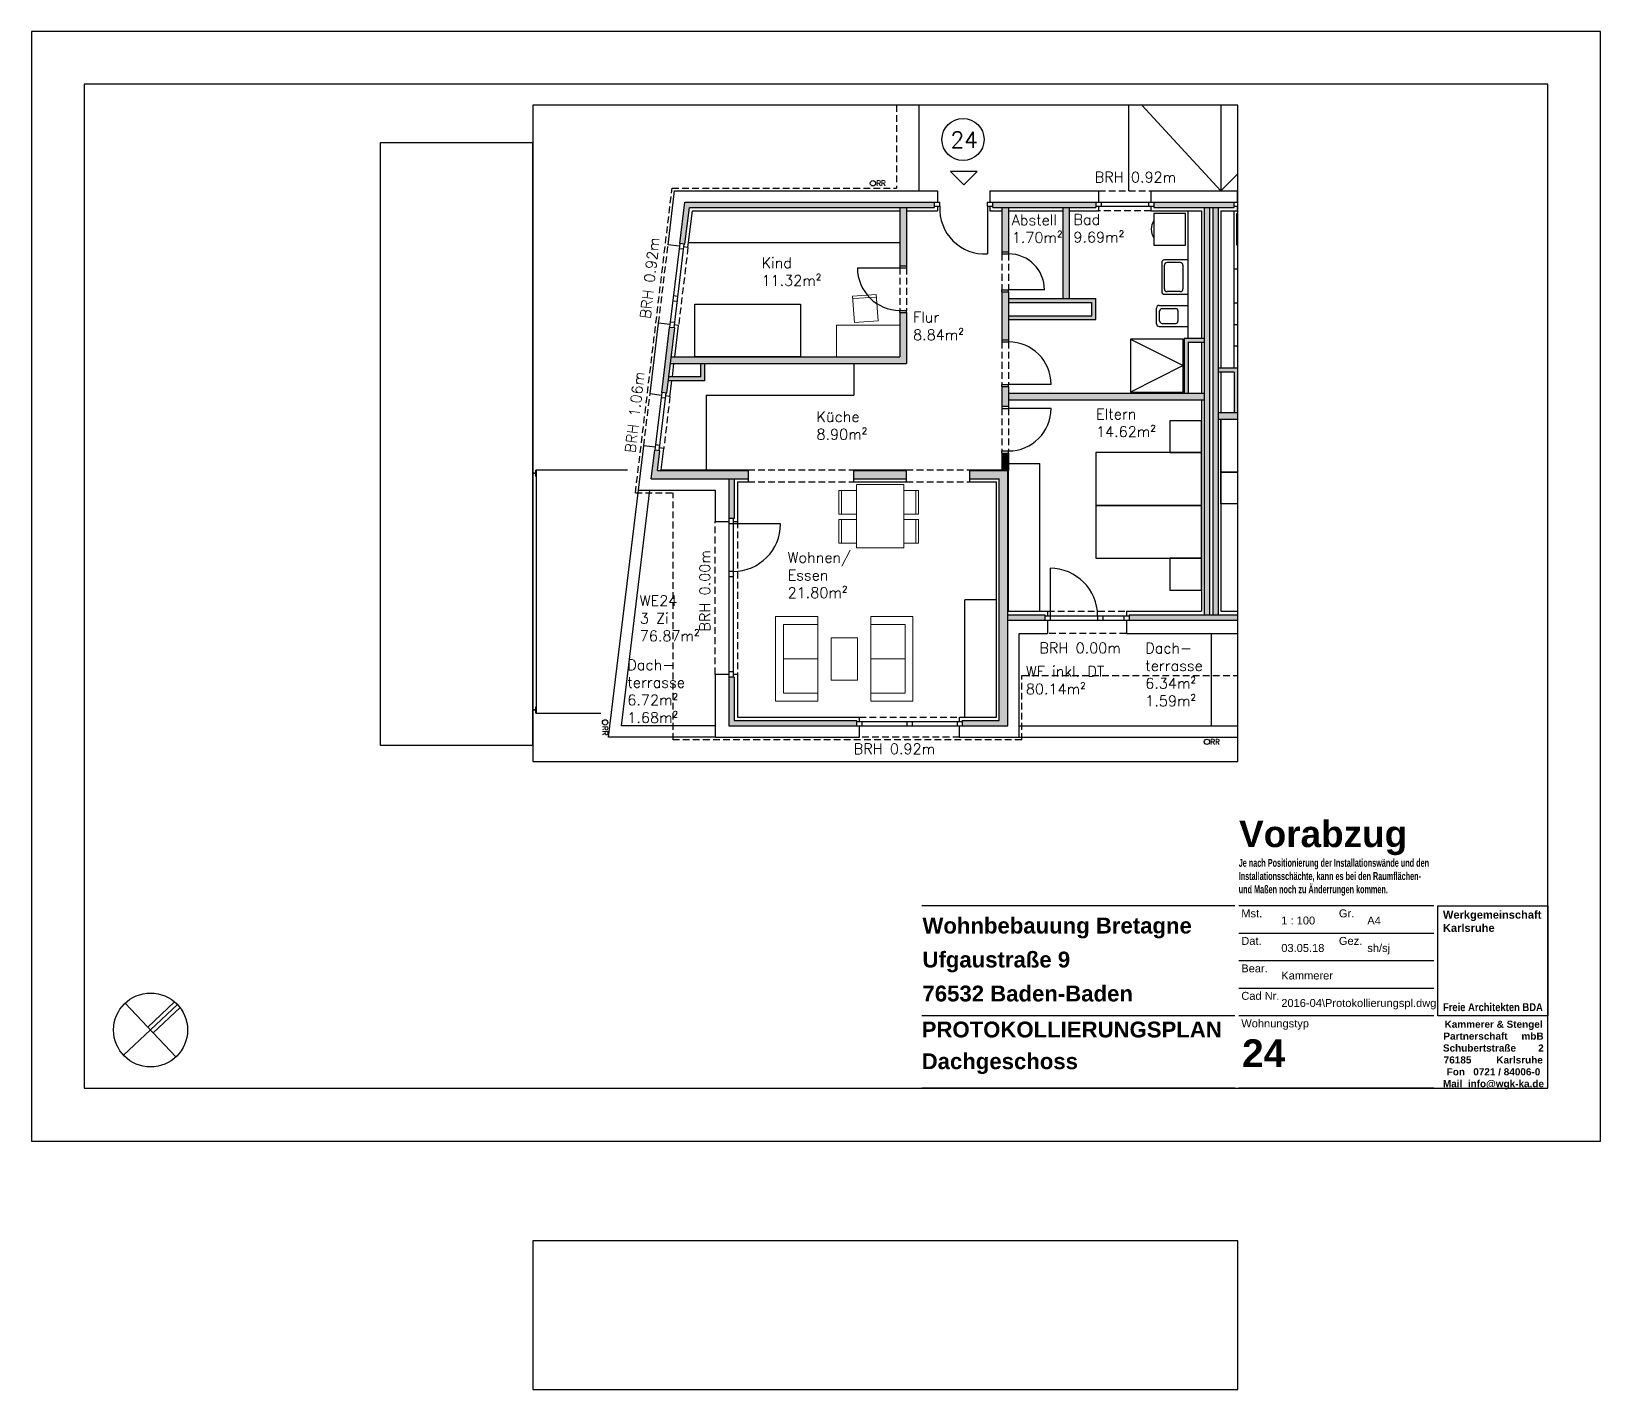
# Model space of a CAD drawing. Header units: metres. Extents: x -2868 to -29, y -3488 to 308.
# Drawn here: x -325.9 to -28.9, y 50.7 to 307.7 of the extents above; entities outside this region: 1.
import ezdxf

# ---------------------------------------------------------------- set-up
doc = ezdxf.new("R2010")
doc.units = ezdxf.units.M
doc.header["$LTSCALE"] = 0.02
doc.header["$XCLIPFRAME"] = 2
doc.linetypes.add('AUSGEZOGEN', pattern=[0])
doc.linetypes.add('VERDECKT', pattern=[9.525, 6.35, -3.175])
for name, color, linetype in [('A--Layout-PLANKOPF', 7, 'AUSGEZOGEN'), ('A-Grundriss - Ansichtskante', 5, 'AUSGEZOGEN'), ('A-Grundriss - Bad', 4, 'AUSGEZOGEN'), ('A-Grundriss - Dämmung', 2, 'Continuous'), ('A-Grundriss - Fenster', 252, 'AUSGEZOGEN'), ('A-Grundriss - Fenster Sturz', 4, 'VERDECKT'), ('A-Grundriss - Küche', 4, 'AUSGEZOGEN'), ('A-Grundriss - Möbel', 252, 'AUSGEZOGEN'), ('A-Grundriss - Regenleitungen', 4, 'Continuous'), ('A-Grundriss - Regenleitungen Beschrif', 4, 'Continuous'), ('A-Grundriss - Sichtkante verdeckt', 7, 'VERDECKT'), ('A-Grundriss - Stützen-Laubengang', 3, 'AUSGEZOGEN'), ('A-Grundriss - Türen', 2, 'AUSGEZOGEN'), ('A-Grundriss - Wand', 3, 'AUSGEZOGEN'), ('A-Layout-Text', 250, 'Continuous'), ('A-Schraffur - Holzbau', 21, 'Continuous'), ('A-Schraffur - Trockenbau', 254, 'Continuous'), ('A-Text BRH', 4, 'Continuous'), ('A-Text Wohnfl', 4, 'Continuous'), ('A-Text Wohnungsnummer', 4, 'Continuous'), ('vermarktung-logo1_1_0', 7, 'Continuous')]:
    doc.layers.add(name, color=color, linetype=linetype)
doc.layers.add('A-Afenster', color=80, linetype='Continuous', plot=False)
doc.styles.add('Arial', font='arial.ttf')
doc.styles.add('ARIAL-FETT', font='arialbd.ttf', dxfattribs={"width": 0.6})
doc.styles.add('Romans', font='Romans.shx')
picture_1 = doc.add_image_def('image1.png', size_in_pixel=(4513, 4513))

# ---------------------------------------------------------------- blocks, each defined once
blk = doc.blocks.new('kopf (mbr)')
at = {"color": 7}
blk.add_line((-37.75, 10), (-10, 10), dxfattribs=at)
at = {"color": 2}
blk.add_lwpolyline([(-37.75, 56), (-10, 56), (-10, 28.25), (-37.75, 28.25)], close=True, dxfattribs=at)
at = {"color": 2, "insert": (-36.46, 54.79), "char_height": 2, "width": 25.2066, "attachment_point": 1, "style": 'ARIAL-FETT'}
blk.add_mtext('{\\W1;Werkgemeinschaft Karlsruhe \\P\\P\\P\\P\\P\\P\\W0.85;Freie Architekten BDA}', dxfattribs=at)
at = {"color": 252, "insert": (-36.5, 27.05), "char_height": 1.8, "width": 25.2921, "attachment_point": 1, "style": 'ARIAL-FETT'}
blk.add_mtext('\\pi0.45859;{\\W1;Kammerer & Stengel \\P\\pi0.15348;Partnerschaft     mbB \\P\\pi0.038063;Schubertstraße        2 \\P\\pi0.23636;76185         Karlsruhe \\P\\pi0.98963;Fon   0721 / 84006-0 \\P\\pi0.028854;Mail  info@wgk-ka.de}', dxfattribs=at)
blk = doc.blocks.new('Zeichnung_1_1', base_point=(0.5, 0.72))
at = {"layer": 'vermarktung-logo1_1_0'}
image = blk.add_image(picture_1, insert=(0.5, 0.72), size_in_units=(1.759, 1.759), dxfattribs=at)
image.set_boundary_path([(-0.5, -0.5), (4512.5, 4512.5)])

msp = doc.modelspace()

# ---------------------------------------------------------------- hatches: boundary and pattern name
at = {"layer": 'A-Schraffur - Holzbau', "ltscale": 10}
h = msp.add_hatch(color=5, dxfattribs=at)
h.dxf.hatch_style = 1
h.paths.add_polyline_path([(-154.94, 275.45), (-202.23, 275.45), (-203.18, 267.62), (-202.19, 267.5), (-201.35, 274.45), (-154.94, 274.45)])
h = msp.add_hatch(color=5, dxfattribs=at)
h.dxf.hatch_style = 1
h.paths.add_polyline_path([(-124.44, 275.45), (-143.94, 275.45), (-143.94, 274.45), (-124.44, 274.45)])
h = msp.add_hatch(color=5, dxfattribs=at)
h.dxf.hatch_style = 1
h.paths.add_polyline_path([(-98.24, 275.45), (-113.44, 275.45), (-113.44, 274.45), (-98.24, 274.45)])
h = msp.add_hatch(color=5, dxfattribs=at)
h.dxf.hatch_style = 1
h.paths.add_polyline_path([(-102.89, 274.45), (-103.89, 274.45), (-103.89, 197.35), (-102.89, 197.35)])
h = msp.add_hatch(color=5, dxfattribs=at)
h.dxf.hatch_style = 1
h.paths.add_polyline_path([(-101.29, 274.45), (-102.29, 274.45), (-102.29, 197.35), (-101.29, 197.35)])
h = msp.add_hatch(color=5, dxfattribs=at)
h.dxf.hatch_style = 1
h.paths.add_polyline_path([(-204.11, 251.62), (-205.1, 251.74), (-206.59, 239.42), (-205.6, 239.3)])
h = msp.add_hatch(color=5, dxfattribs=at)
h.dxf.hatch_style = 1
h.paths.add_polyline_path([(-190.24, 224.65), (-207.37, 224.65), (-206.92, 228.38), (-207.91, 228.5), (-208.57, 223.05), (-190.24, 223.05)])
h = msp.add_hatch(color=5, dxfattribs=at)
h.dxf.hatch_style = 1
h.paths.add_polyline_path([(-192.89, 223.05), (-193.89, 223.05), (-193.89, 215.55), (-192.89, 215.55)])
h = msp.add_hatch(color=5, dxfattribs=at)
h.dxf.hatch_style = 1
h.paths.add_polyline_path([(-160.24, 224.65), (-170.24, 224.65), (-170.24, 223.05), (-160.24, 223.05)])
h = msp.add_hatch(color=5, dxfattribs=at)
h.dxf.hatch_style = 1
h.paths.add_polyline_path([(-141.09, 224.65), (-148.24, 224.65), (-148.24, 223.05), (-142.69, 223.05), (-142.69, 177.35), (-149.69, 177.35), (-149.69, 176.35), (-141.09, 176.35)])
h = msp.add_hatch(color=5, dxfattribs=at)
h.dxf.hatch_style = 1
h.paths.add_polyline_path([(-134.09, 197.35), (-141.09, 197.35), (-141.09, 196.35), (-134.09, 196.35)])
h = msp.add_hatch(color=5, dxfattribs=at)
h.dxf.hatch_style = 1
h.paths.add_polyline_path([(-192.89, 185.55), (-193.89, 185.55), (-193.89, 176.35), (-169.69, 176.35), (-169.69, 177.35), (-192.89, 177.35)])
at = {"layer": 'A-Schraffur - Trockenbau', "ltscale": 10}
h = msp.add_hatch(color=5, dxfattribs=at)
h.dxf.hatch_style = 1
h.paths.add_polyline_path([(-160.24, 274.45), (-161.49, 274.45), (-161.49, 263.4), (-160.24, 263.4)])
h = msp.add_hatch(color=5, dxfattribs=at)
h.dxf.hatch_style = 1
h.paths.add_polyline_path([(-140.94, 274.45), (-142.19, 274.45), (-142.19, 266.05), (-140.94, 266.05)])
h = msp.add_hatch(color=5, dxfattribs=at)
h.dxf.hatch_style = 1
h.paths.add_polyline_path([(-129.44, 274.45), (-130.69, 274.45), (-130.69, 257.2), (-129.44, 257.2)])
h = msp.add_hatch(color=5, dxfattribs=at)
h.dxf.hatch_style = 1
h.paths.add_polyline_path([(-140.94, 258.45), (-142.19, 258.45), (-142.19, 249.4), (-140.94, 249.4)])
h = msp.add_hatch(color=5, dxfattribs=at)
h.dxf.hatch_style = 1
h.paths.add_polyline_path([(-124.44, 257.2), (-140.94, 257.2), (-140.94, 256.45), (-125.19, 256.45), (-125.19, 253.95), (-140.94, 253.95), (-140.94, 253.2), (-124.44, 253.2)])
h = msp.add_hatch(color=5, dxfattribs=at)
h.dxf.hatch_style = 1
h.paths.add_polyline_path([(-160.24, 254.55), (-161.49, 254.55), (-161.49, 246.15), (-173.49, 246.15), (-204.77, 246.15), (-204.92, 244.9), (-160.24, 244.9)])
h = msp.add_hatch(color=5, dxfattribs=at)
h.dxf.hatch_style = 1
h.paths.add_polyline_path([(-106.94, 248.95), (-103.89, 248.95), (-103.89, 249.7), (-107.69, 249.7), (-107.69, 239.3), (-106.94, 239.3)])
h = msp.add_hatch(color=5, dxfattribs=at)
h.dxf.hatch_style = 1
h.paths.add_polyline_path([(-198.43, 244.9), (-199.18, 244.9), (-199.18, 242.4), (-205.22, 242.4), (-205.31, 241.65), (-198.43, 241.65)])
h = msp.add_hatch(color=5, dxfattribs=at)
h.dxf.hatch_style = 1
h.paths.add_polyline_path([(-140.94, 240.55), (-142.19, 240.55), (-142.19, 236.8), (-140.94, 236.8)])
h = msp.add_hatch(color=5, dxfattribs=at)
h.dxf.hatch_style = 1
h.paths.add_polyline_path([(-103.89, 239.3), (-140.94, 239.3), (-140.94, 238.05), (-103.89, 238.05)])
h = msp.add_hatch(color=5, dxfattribs=at)
h.dxf.hatch_style = 1
h.paths.add_polyline_path([(-140.94, 227.95), (-142.19, 227.95), (-142.19, 224.65), (-140.94, 224.65)])
at = {"layer": 'A-Text Wohnungsnummer', "ltscale": 10}
h = msp.add_hatch(dxfattribs=at)
h.set_pattern_fill('ANGLE', color=256, angle=-90)
h.set_pattern_definition([(270, (-1161.226, 5811.39), (69.85, -2e-15), [50.8, -19.05]), (360, (-1161.226, 5811.39), (6e-15, 69.85), [50.8, -19.05])])
h.paths.add_polyline_path([(-149.41, 278.71), (-146.91, 281.21), (-151.91, 281.21)])

# ---------------------------------------------------------------- linework, layer by layer
at = {"layer": 'A--Layout-PLANKOPF'}
for p, q in [((-98.13, 142.25), (-157.38, 142.25)), ((-60.45, 142.25), (-97.38, 142.25)), ((-60.45, 137.05), (-97.38, 137.05)), ((-60.45, 131.84), (-97.38, 131.84)), ((-60.45, 126.64), (-97.38, 126.64)), ((-98.13, 121.44), (-157.38, 121.44)), ((-60.45, 121.44), (-97.38, 121.44)), ((-98.13, 107.75), (-157.38, 107.75)), ((-60.45, 107.75), (-97.38, 107.75))]:
    msp.add_line(p, q, dxfattribs=at)
at = {"layer": 'A-Afenster'}
for points in [[(-325.88, 307.75), (-325.88, 97.75), (-28.88, 97.75), (-28.88, 307.75)], [(-315.88, 297.75), (-315.88, 107.75), (-38.88, 107.75), (-38.88, 297.75)]]:
    msp.add_lwpolyline(points, close=True, dxfattribs=at)
at = {"layer": 'A-Afenster', "linetype": 'Continuous'}
for points in [[(-230.97, 169.59), (-97.54, 169.59), (-97.54, 293.79), (-230.97, 293.79)], [(-259.87, 172.68), (-230.97, 172.68), (-230.97, 286.66), (-259.87, 286.66)], [(-230.97, 50.72), (-97.54, 50.72), (-97.54, 78.9), (-230.97, 78.9)]]:
    msp.add_lwpolyline(points, close=True, dxfattribs=at)
at = {"layer": 'A-Grundriss - Ansichtskante', "linetype": 'VERDECKT', "ltscale": 10}
for p, q in [((-162.14, 293.79), (-162.14, 278.1)), ((-211.56, 220.4), (-204.61, 278.1)), ((-204.61, 278.1), (-162.14, 278.1)), ((-211.56, 220.4), (-204.39, 220.4)), ((-204.39, 173.7), (-204.39, 220.4)), ((-138.45, 173.7), (-138.45, 185.85)), ((-138.45, 185.85), (-97.54, 185.85)), ((-138.45, 173.7), (-204.39, 173.7))]:
    msp.add_line(p, q, dxfattribs=at)
at = {"layer": 'A-Grundriss - Ansichtskante', "ltscale": 10}
for p, q in [((-157.94, 293.79), (-157.94, 277.6)), ((-118.24, 293.79), (-118.24, 277.6)), ((-115.72, 293.79), (-100.74, 277.6)), ((-100.74, 293.79), (-100.74, 277.6)), ((-100.74, 277.6), (-97.54, 280.81)), ((-102.59, 193.8), (-102.59, 176.35)), ((-138.94, 176.35), (-97.54, 176.35)), ((-138.94, 174.2), (-97.54, 174.2))]:
    msp.add_line(p, q, dxfattribs=at)
for points in [[(-213.05, 224.7), (-230.33, 224.7), (-230.33, 178.7), (-218.11, 178.7)], [(-196.44, 174.2), (-216.63, 174.2), (-210.99, 220.9)], [(-196.44, 176.35), (-214.21, 176.35), (-208.83, 220.9)]]:
    msp.add_lwpolyline(points, dxfattribs=at)
at = {"layer": 'A-Grundriss - Bad', "ltscale": 10}
for p, q in [((-106.94, 249.7), (-106.94, 273.8)), ((-98.24, 244), (-98.24, 273.8)), ((-106.94, 264.5), (-111.44, 264.5)), ((-111.94, 264), (-111.94, 258.5)), ((-111.44, 259), (-111.44, 263.5)), ((-108.44, 264), (-110.94, 264)), ((-107.94, 263.5), (-107.94, 259)), ((-98.24, 262.8), (-97.54, 262.8)), ((-108.44, 258.5), (-110.94, 258.5)), ((-112.44, 255.9), (-106.94, 255.9)), ((-111.44, 258), (-106.94, 258)), ((-97.54, 256.3), (-98.24, 256.3)), ((-112.94, 252.4), (-112.94, 255.4)), ((-112.34, 253), (-112.34, 254.8)), ((-111.84, 255.3), (-109.34, 255.3)), ((-111.84, 252.5), (-109.34, 252.5)), ((-108.84, 253), (-108.84, 254.8)), ((-112.44, 251.9), (-106.94, 251.9)), ((-97.54, 252.2), (-98.24, 252.2)), ((-97.54, 248.2), (-98.24, 248.2))]:
    msp.add_line(p, q, dxfattribs=at)
at = {"layer": 'A-Grundriss - Bad', "linetype": 'Continuous', "ltscale": 10}
msp.add_lwpolyline([(-107.44, 267.3), (-107.44, 273.3), (-113.44, 273.3), (-113.44, 267.3)], close=True, dxfattribs=at)
at = {"layer": 'A-Grundriss - Bad', "ltscale": 10}
for points in [[(-97.54, 267.3), (-97.74, 267.3), (-97.74, 273.3), (-97.54, 273.3)], [(-117.89, 249.5), (-107.89, 244.5), (-117.89, 239.5)]]:
    msp.add_lwpolyline(points, dxfattribs=at)
msp.add_lwpolyline([(-117.89, 239.5), (-107.89, 239.5), (-107.89, 249.5), (-117.89, 249.5)], close=True, dxfattribs=at)
at = {"layer": 'A-Grundriss - Bad', "linetype": 'Continuous', "ltscale": 10}
msp.add_arc((-110.94, 270.3), 3, 146.4427, 213.5573, dxfattribs=at)
at = {"layer": 'A-Grundriss - Bad', "ltscale": 10}
for centre, start, end in [((-111.44, 264), 90, 180), ((-110.94, 263.5), 90, 180), ((-108.44, 263.5), 0, 90), ((-111.44, 258.5), 180, 270), ((-110.94, 259), 180, 270), ((-108.44, 259), 270, 0), ((-112.44, 255.4), 90, 180), ((-111.84, 254.8), 90, 180), ((-111.84, 253), 180, 270), ((-109.34, 254.8), 0, 90), ((-109.34, 253), 270, 0), ((-112.44, 252.4), 180, 270)]:
    msp.add_arc(centre, 0.5, start, end, dxfattribs=at)
at = {"layer": 'A-Grundriss - Dämmung', "ltscale": 10}
for p, q in [((-205.38, 267.33), (-204.14, 277.6)), ((-204.14, 277.6), (-154.39, 277.6)), ((-154.39, 277.6), (-154.39, 275.45)), ((-144.49, 277.6), (-123.89, 277.6)), ((-144.49, 277.6), (-144.49, 275.45)), ((-123.89, 277.6), (-123.89, 275.45)), ((-113.99, 277.6), (-97.69, 277.6)), ((-113.99, 277.6), (-113.99, 275.45)), ((-97.69, 277.6), (-97.69, 275.45)), ((-201.61, 266.88), (-200.77, 273.8)), ((-200.77, 273.8), (-161.49, 273.8)), ((-160.24, 273.8), (-154.39, 273.8)), ((-154.39, 274.65), (-154.39, 273.8)), ((-144.49, 274.65), (-144.49, 273.8)), ((-144.49, 273.8), (-142.19, 273.8)), ((-140.94, 273.8), (-130.69, 273.8)), ((-129.44, 273.8), (-123.89, 273.8)), ((-123.89, 274.65), (-123.89, 273.8)), ((-113.99, 274.65), (-113.99, 273.8)), ((-113.99, 273.8), (-104.44, 273.8)), ((-104.44, 273.8), (-104.44, 249.7)), ((-100.74, 273.8), (-97.69, 273.8)), ((-100.74, 273.8), (-100.74, 244)), ((-97.69, 274.65), (-97.69, 273.8)), ((-203.25, 267.08), (-205.38, 267.33)), ((-201.61, 266.88), (-202.45, 266.98)), ((-208.79, 239.13), (-207.17, 252.54)), ((-205.03, 252.28), (-207.17, 252.54)), ((-203.4, 252.09), (-204.24, 252.19)), ((-204.12, 246.15), (-203.4, 252.09)), ((-104.44, 248.95), (-104.44, 239.3)), ((-204.57, 242.4), (-204.26, 244.9)), ((-205.02, 238.67), (-204.66, 241.65)), ((-100.74, 243.25), (-100.74, 235.6)), ((-206.65, 238.87), (-208.79, 239.13)), ((-205.02, 238.67), (-205.86, 238.78)), ((-104.44, 238.05), (-104.44, 198)), ((-100.74, 234.35), (-100.74, 198)), ((-210.99, 220.9), (-209.98, 229.3)), ((-207.84, 229.04), (-209.98, 229.3)), ((-206.2, 228.84), (-207.05, 228.95)), ((-206.69, 224.8), (-206.2, 228.84)), ((-206.69, 224.8), (-190.24, 224.8)), ((-190.24, 224.8), (-190.24, 224.65)), ((-190.24, 223.05), (-190.24, 222.5)), ((-170.24, 224.8), (-160.24, 224.8)), ((-170.24, 224.65), (-170.24, 224.8)), ((-170.24, 222.5), (-170.24, 223.05)), ((-160.24, 224.65), (-160.24, 224.8)), ((-160.24, 222.5), (-160.24, 223.05)), ((-148.24, 224.8), (-142.19, 224.8)), ((-148.24, 224.65), (-148.24, 224.8)), ((-148.24, 222.5), (-148.24, 223.05)), ((-140.94, 198), (-140.94, 224.65)), ((-210.99, 220.9), (-196.44, 220.9)), ((-196.44, 220.9), (-196.44, 215)), ((-192.24, 222.5), (-192.24, 215)), ((-192.24, 222.5), (-190.24, 222.5)), ((-170.24, 222.5), (-160.24, 222.5)), ((-148.24, 222.5), (-143.24, 222.5)), ((-143.24, 178), (-143.24, 222.5)), ((-196.44, 215), (-193.89, 215)), ((-193.09, 215), (-192.24, 215)), ((-140.94, 198), (-133.54, 198)), ((-133.54, 198), (-133.54, 197.15)), ((-133.54, 196.35), (-133.54, 193.8)), ((-118.64, 198), (-104.44, 198)), ((-118.64, 198), (-118.64, 197.15)), ((-118.64, 196.35), (-118.64, 193.8)), ((-100.74, 198), (-97.54, 198)), ((-138.94, 193.8), (-133.54, 193.8)), ((-138.94, 174.2), (-138.94, 193.8)), ((-118.64, 193.8), (-97.54, 193.8)), ((-196.44, 186.1), (-196.44, 174.2)), ((-196.44, 186.1), (-193.89, 186.1)), ((-193.09, 186.1), (-192.24, 186.1)), ((-192.24, 186.1), (-192.24, 178)), ((-192.24, 178), (-169.14, 178)), ((-169.14, 177.15), (-169.14, 178)), ((-169.14, 174.2), (-169.14, 176.35)), ((-150.24, 178), (-143.24, 178)), ((-150.24, 177.15), (-150.24, 178)), ((-150.24, 174.2), (-150.24, 176.35)), ((-196.44, 174.2), (-169.14, 174.2)), ((-150.24, 174.2), (-138.94, 174.2))]:
    msp.add_line(p, q, dxfattribs=at)
at = {"layer": 'A-Grundriss - Fenster', "ltscale": 10}
for p, q in [((-124.44, 275.45), (-113.44, 275.45)), ((-124.44, 274.65), (-113.44, 274.65)), ((-123.44, 275.45), (-123.44, 274.65)), ((-114.44, 275.45), (-114.44, 274.65)), ((-98.24, 275.45), (-97.54, 275.45)), ((-98.24, 274.65), (-97.54, 274.65)), ((-203.18, 267.62), (-205.1, 251.74)), ((-202.39, 267.53), (-204.31, 251.64)), ((-202.51, 266.53), (-203.3, 266.63)), ((-203.71, 256.61), (-204.5, 256.7)), ((-203.59, 257.6), (-204.38, 257.69)), ((-204.19, 252.63), (-204.98, 252.73)), ((-206.59, 239.42), (-207.91, 228.5)), ((-205.79, 239.32), (-207.11, 228.4)), ((-205.91, 238.33), (-206.71, 238.42)), ((-206.99, 229.39), (-207.79, 229.49)), ((-193.89, 215.55), (-193.89, 185.55)), ((-193.09, 214.55), (-193.89, 214.55)), ((-193.09, 215.55), (-193.09, 185.55)), ((-184.09, 214.55), (-193.09, 214.55)), ((-193.09, 205.55), (-193.89, 205.55)), ((-133.09, 206.15), (-133.09, 197.15)), ((-193.09, 204.55), (-193.89, 204.55)), ((-134.09, 197.15), (-118.09, 197.15)), ((-134.09, 196.35), (-118.09, 196.35)), ((-133.09, 197.15), (-133.09, 196.35)), ((-124.09, 197.15), (-124.09, 196.35)), ((-123.09, 197.15), (-123.09, 196.35)), ((-119.09, 197.15), (-119.09, 196.35)), ((-193.09, 186.55), (-193.89, 186.55)), ((-169.69, 177.15), (-149.69, 177.15)), ((-169.69, 176.35), (-149.69, 176.35)), ((-168.69, 177.15), (-168.69, 176.35)), ((-160.19, 177.15), (-160.19, 176.35)), ((-159.19, 177.15), (-159.19, 176.35)), ((-150.69, 177.15), (-150.69, 176.35))]:
    msp.add_line(p, q, dxfattribs=at)
for centre, start, end in [((-193.09, 214.55), 270, 0), ((-133.09, 197.15), 0, 90)]:
    msp.add_arc(centre, 9, start, end, dxfattribs=at)
at = {"layer": 'A-Grundriss - Fenster Sturz', "ltscale": 10}
for p, q in [((-123.89, 277.6), (-113.99, 277.6)), ((-97.54, 277.6), (-97.69, 277.6)), ((-113.99, 273.8), (-123.89, 273.8)), ((-97.69, 273.8), (-97.54, 273.8)), ((-207.17, 252.54), (-205.38, 267.33)), ((-201.61, 266.83), (-203.4, 252.09)), ((-209.98, 229.3), (-208.79, 239.13)), ((-205.02, 238.67), (-206.2, 228.84)), ((-196.44, 186.1), (-196.44, 215)), ((-192.24, 215), (-192.24, 186.1)), ((-133.54, 198), (-118.64, 198)), ((-118.64, 193.8), (-133.54, 193.8)), ((-169.14, 178), (-150.24, 178)), ((-150.24, 174.2), (-169.14, 174.2))]:
    msp.add_line(p, q, dxfattribs=at)
at = {"layer": 'A-Grundriss - Küche', "ltscale": 10}
for p, q in [((-170.24, 244.9), (-170.24, 238.9)), ((-198.18, 238.9), (-170.24, 238.9)), ((-198.18, 238.9), (-198.18, 224.8))]:
    msp.add_line(p, q, dxfattribs=at)
at = {"layer": 'A-Grundriss - Möbel', "ltscale": 10}
for p, q in [((-201.5, 267.8), (-161.49, 267.8)), ((-140.94, 225.95), (-134.99, 225.95)), ((-134.99, 198), (-134.99, 225.95)), ((-143.24, 200.15), (-149.24, 200.15)), ((-149.24, 178), (-149.24, 200.15))]:
    msp.add_line(p, q, dxfattribs=at)
at = {"layer": 'A-Grundriss - Möbel', "linetype": 'Continuous', "lineweight": 18, "ltscale": 100}
for p, q in [((-170.47, 257.67), (-165.98, 257.98)), ((-170.12, 252.68), (-170.47, 257.67)), ((-165.94, 257.48), (-170.43, 257.17)), ((-165.63, 252.99), (-165.98, 257.98)), ((-165.63, 252.99), (-170.12, 252.68)), ((-173.05, 220.89), (-169.74, 220.89)), ((-173.05, 216.39), (-173.05, 220.89)), ((-172.55, 220.89), (-172.55, 216.39)), ((-169.74, 222), (-169.74, 210)), ((-169.74, 222), (-160.74, 222)), ((-160.74, 210), (-160.74, 222)), ((-158, 220.89), (-160.74, 220.89)), ((-158.5, 220.89), (-158.5, 216.39)), ((-158, 216.39), (-158, 220.89)), ((-169.74, 216.39), (-173.05, 216.39)), ((-173.05, 210.89), (-173.05, 215.39)), ((-173.05, 215.39), (-169.74, 215.39)), ((-172.55, 215.39), (-172.55, 210.89)), ((-160.74, 216.39), (-158, 216.39)), ((-158, 215.39), (-160.74, 215.39)), ((-158.5, 215.39), (-158.5, 210.89)), ((-158, 210.89), (-158, 215.39)), ((-169.74, 210.89), (-173.05, 210.89)), ((-160.74, 210.89), (-158, 210.89)), ((-169.74, 210), (-160.74, 210)), ((-185.03, 197), (-177.03, 197)), ((-185.03, 197), (-185.03, 181)), ((-177.03, 197), (-177.03, 181)), ((-159.03, 197), (-167.03, 197)), ((-167.03, 197), (-167.03, 181)), ((-159.03, 197), (-159.03, 181)), ((-183.53, 195.5), (-177.03, 195.5)), ((-183.53, 195.5), (-183.53, 182.5)), ((-160.53, 195.5), (-167.03, 195.5)), ((-160.53, 195.5), (-160.53, 182.5)), ((-169.53, 193), (-174.53, 193)), ((-174.53, 193), (-174.53, 185)), ((-169.53, 193), (-169.53, 185)), ((-183.53, 189), (-177.03, 189)), ((-160.53, 189), (-167.03, 189)), ((-169.53, 185), (-174.53, 185)), ((-183.53, 182.5), (-177.03, 182.5)), ((-183.53, 182.5), (-177.03, 182.5)), ((-160.53, 182.5), (-167.03, 182.5)), ((-160.53, 182.5), (-167.03, 182.5)), ((-185.03, 181), (-177.03, 181)), ((-159.03, 181), (-167.03, 181))]:
    msp.add_line(p, q, dxfattribs=at)
at = {"layer": 'A-Grundriss - Möbel', "ltscale": 10}
for points in [[(-180.33, 246.15), (-200.33, 246.15), (-200.33, 256.15), (-180.33, 256.15)], [(-110.44, 228.03), (-104.44, 228.03), (-104.44, 234.03), (-110.44, 234.03)], [(-124.44, 218.03), (-104.44, 218.03), (-104.44, 228.03), (-124.44, 228.03)], [(-124.44, 208.03), (-104.44, 208.03), (-104.44, 218.03), (-124.44, 218.03)], [(-110.44, 202.03), (-104.44, 202.03), (-104.44, 208.03), (-110.44, 208.03)]]:
    msp.add_lwpolyline(points, close=True, dxfattribs=at)
at = {"layer": 'A-Grundriss - Möbel', "linetype": 'Continuous', "lineweight": 18, "ltscale": 100}
msp.add_lwpolyline([(-173.49, 252.15), (-161.49, 252.15), (-161.49, 246.15), (-173.49, 246.15)], close=True, dxfattribs=at)
at = {"layer": 'A-Grundriss - Möbel', "ltscale": 10}
for points in [[(-97.54, 224.35), (-100.74, 224.35), (-100.74, 234.35), (-97.54, 234.35)], [(-97.54, 218.35), (-100.74, 218.35), (-100.74, 224.35), (-97.54, 224.35)]]:
    msp.add_lwpolyline(points, dxfattribs=at)
at = {"layer": 'A-Grundriss - Regenleitungen', "ltscale": 10}
for centre in [(-166.61, 279), (-217.31, 176.98), (-103.39, 173.3)]:
    msp.add_circle(centre, 0.5, dxfattribs=at)
at = {"layer": 'A-Grundriss - Sichtkante verdeckt', "ltscale": 10}
for p, q in [((-142.19, 265.65), (-142.19, 258.85)), ((-140.94, 265.65), (-140.94, 258.85)), ((-161.49, 263), (-161.49, 254.95)), ((-160.24, 263), (-160.24, 254.95)), ((-142.19, 249), (-142.19, 240.95)), ((-140.94, 249), (-140.94, 240.95)), ((-142.19, 236.4), (-142.19, 228.35)), ((-140.94, 236.4), (-140.94, 228.35)), ((-190.24, 224.8), (-170.24, 224.8)), ((-160.24, 224.8), (-148.24, 224.8)), ((-190.24, 222.5), (-170.24, 222.5)), ((-160.24, 222.5), (-148.24, 222.5))]:
    msp.add_line(p, q, dxfattribs=at)
at = {"layer": 'A-Grundriss - Stützen-Laubengang', "ltscale": 10}
for p, q in [((-230.56, 224.14), (-230.97, 224.14)), ((-230.56, 224.07), (-230.97, 224.07)), ((-230.44, 224.26), (-230.44, 224.7)), ((-230.33, 224.7), (-230.44, 224.7)), ((-230.44, 223.5), (-230.44, 223.95)), ((-230.44, 223.5), (-230.33, 223.5)), ((-230.33, 223.5), (-230.33, 224.7)), ((-230.56, 179.34), (-230.97, 179.34)), ((-230.56, 179.27), (-230.97, 179.27)), ((-230.44, 179.46), (-230.44, 179.9)), ((-230.33, 179.9), (-230.44, 179.9)), ((-230.44, 178.7), (-230.44, 179.15)), ((-230.44, 178.7), (-230.33, 178.7)), ((-230.33, 178.7), (-230.33, 179.9))]:
    msp.add_line(p, q, dxfattribs=at)
for centre, start, end in [((-230.56, 224.26), 270, 0), ((-230.56, 223.95), 0, 90), ((-230.56, 179.46), 270, 0), ((-230.56, 179.15), 0, 90)]:
    msp.add_arc(centre, 0.12, start, end, dxfattribs=at)
at = {"layer": 'A-Grundriss - Türen', "ltscale": 10}
for p, q in [((-154.94, 275.45), (-153.94, 275.45)), ((-154.94, 274.65), (-153.94, 274.65)), ((-153.94, 274.65), (-153.94, 275.45)), ((-144.94, 275.45), (-143.94, 275.45)), ((-144.94, 274.65), (-144.94, 275.45)), ((-144.94, 274.65), (-143.94, 274.65)), ((-144.94, 274.65), (-144.94, 265.65)), ((-142.19, 266.05), (-142.19, 265.65)), ((-142.19, 265.65), (-140.94, 265.65)), ((-140.94, 266.05), (-140.94, 265.65)), ((-169.54, 263), (-161.49, 263)), ((-161.49, 263.4), (-161.49, 263)), ((-161.49, 263), (-160.24, 263)), ((-160.24, 263.4), (-160.24, 263)), ((-142.19, 258.85), (-140.94, 258.85)), ((-142.19, 258.45), (-142.19, 258.85)), ((-140.94, 258.45), (-140.94, 258.85)), ((-134.14, 258.85), (-140.94, 258.85)), ((-161.49, 254.95), (-160.24, 254.95)), ((-161.49, 254.55), (-161.49, 254.95)), ((-160.24, 254.55), (-160.24, 254.95)), ((-142.19, 249.4), (-142.19, 249)), ((-142.19, 249), (-140.94, 249)), ((-140.94, 249.4), (-140.94, 249)), ((-142.19, 240.95), (-140.94, 240.95)), ((-142.19, 240.55), (-142.19, 240.95)), ((-140.94, 240.55), (-140.94, 240.95)), ((-132.89, 240.95), (-140.94, 240.95)), ((-142.19, 236.8), (-142.19, 236.4)), ((-142.19, 236.4), (-140.94, 236.4)), ((-140.94, 236.8), (-140.94, 236.4)), ((-132.89, 236.4), (-140.94, 236.4)), ((-142.19, 227.95), (-142.19, 228.35)), ((-142.19, 228.35), (-140.94, 228.35)), ((-140.94, 227.95), (-140.94, 228.35))]:
    msp.add_line(p, q, dxfattribs=at)
for centre, radius, start, end in [((-145.45, 274.14), 8.51, 176.5697, 273.4303), ((-140.94, 258.85), 6.8, 0, 90), ((-161.49, 263), 8.05, 180, 270), ((-140.94, 240.95), 8.05, 360, 90), ((-140.94, 236.4), 8.05, 270, 0)]:
    msp.add_arc(centre, radius, start, end, dxfattribs=at)
at = {"layer": 'A-Grundriss - Wand', "ltscale": 10}
for p, q in [((-203.18, 267.62), (-202.23, 275.45)), ((-202.23, 275.45), (-154.94, 275.45)), ((-202.19, 267.5), (-201.35, 274.45)), ((-201.35, 274.45), (-154.94, 274.45)), ((-161.49, 274.45), (-161.49, 263.4)), ((-160.24, 274.45), (-160.24, 263.4)), ((-154.94, 274.45), (-154.94, 275.45)), ((-143.94, 275.45), (-124.44, 275.45)), ((-143.94, 274.45), (-143.94, 275.45)), ((-143.94, 274.45), (-124.44, 274.45)), ((-142.19, 274.45), (-142.19, 266.05)), ((-140.94, 274.45), (-140.94, 266.05)), ((-130.69, 274.45), (-130.69, 257.2)), ((-129.44, 274.45), (-129.44, 257.2)), ((-124.44, 275.45), (-124.44, 274.45)), ((-113.44, 275.45), (-98.24, 275.45)), ((-113.44, 275.45), (-113.44, 274.45)), ((-113.44, 274.45), (-98.24, 274.45)), ((-103.89, 274.45), (-103.89, 197.35)), ((-102.89, 274.45), (-102.89, 197.35)), ((-102.29, 274.45), (-102.29, 197.35)), ((-101.29, 274.45), (-101.29, 197.35)), ((-98.24, 274.45), (-98.24, 275.45)), ((-202.19, 267.5), (-203.18, 267.62)), ((-142.19, 266.05), (-140.94, 266.05)), ((-161.49, 263.4), (-160.24, 263.4)), ((-142.19, 258.45), (-140.94, 258.45)), ((-142.19, 258.45), (-142.19, 249.4)), ((-140.94, 258.45), (-140.94, 249.4)), ((-140.94, 257.2), (-124.44, 257.2)), ((-140.94, 256.45), (-125.19, 256.45)), ((-125.19, 253.95), (-125.19, 256.45)), ((-124.44, 253.2), (-124.44, 257.2)), ((-161.49, 254.55), (-161.49, 246.15)), ((-161.49, 254.55), (-160.24, 254.55)), ((-160.24, 254.55), (-160.24, 244.9)), ((-140.94, 253.95), (-125.19, 253.95)), ((-140.94, 253.2), (-124.44, 253.2)), ((-206.59, 239.42), (-205.1, 251.74)), ((-205.6, 239.3), (-204.11, 251.62)), ((-204.11, 251.62), (-205.1, 251.74)), ((-204.11, 251.62), (-205.1, 251.74)), ((-107.69, 249.7), (-107.69, 239.3)), ((-107.69, 249.7), (-103.89, 249.7)), ((-142.19, 249.4), (-140.94, 249.4)), ((-106.94, 248.95), (-106.94, 239.3)), ((-106.94, 248.95), (-103.89, 248.95)), ((-204.92, 244.9), (-160.24, 244.9)), ((-204.77, 246.15), (-161.49, 246.15)), ((-199.18, 242.4), (-199.18, 244.9)), ((-198.43, 241.65), (-198.43, 244.9)), ((-97.54, 244), (-101.29, 244)), ((-198.43, 241.65), (-205.31, 241.65)), ((-199.18, 242.4), (-205.22, 242.4)), ((-98.24, 243.25), (-101.29, 243.25)), ((-98.24, 243.25), (-98.24, 235.6)), ((-205.6, 239.3), (-206.59, 239.42)), ((-142.19, 240.55), (-140.94, 240.55)), ((-142.19, 240.55), (-142.19, 236.8)), ((-140.94, 240.55), (-140.94, 236.8)), ((-140.94, 239.3), (-103.89, 239.3)), ((-140.94, 238.05), (-103.89, 238.05)), ((-142.19, 236.8), (-140.94, 236.8)), ((-101.29, 235.6), (-97.54, 235.6)), ((-101.29, 234.35), (-97.54, 234.35)), ((-208.57, 223.05), (-207.91, 228.5)), ((-206.92, 228.38), (-207.91, 228.5)), ((-207.37, 224.65), (-206.92, 228.38)), ((-142.19, 227.95), (-140.94, 227.95)), ((-142.19, 227.95), (-142.19, 224.65)), ((-140.94, 227.95), (-140.94, 224.65)), ((-208.57, 223.05), (-190.24, 223.05)), ((-207.37, 224.65), (-190.24, 224.65)), ((-193.89, 223.05), (-193.89, 215.55)), ((-192.89, 223.05), (-192.89, 215.55)), ((-190.24, 224.65), (-190.24, 223.05)), ((-170.24, 224.65), (-160.24, 224.65)), ((-170.24, 223.05), (-170.24, 224.65)), ((-170.24, 223.05), (-160.24, 223.05)), ((-160.24, 223.05), (-160.24, 224.65)), ((-148.24, 224.65), (-140.94, 224.65)), ((-148.24, 223.05), (-148.24, 224.65)), ((-148.24, 223.05), (-142.69, 223.05)), ((-142.69, 177.35), (-142.69, 223.05)), ((-141.09, 176.35), (-141.09, 224.65)), ((-192.89, 215.55), (-193.89, 215.55)), ((-141.09, 197.35), (-134.09, 197.35)), ((-141.09, 196.35), (-134.09, 196.35)), ((-134.09, 197.35), (-134.09, 196.35)), ((-118.09, 197.35), (-118.09, 196.35)), ((-118.09, 197.35), (-97.54, 197.35)), ((-118.09, 196.35), (-97.54, 196.35)), ((-193.89, 185.55), (-193.89, 176.35)), ((-192.89, 185.55), (-193.89, 185.55)), ((-192.89, 185.55), (-192.89, 177.35)), ((-193.89, 176.35), (-169.69, 176.35)), ((-192.89, 177.35), (-169.69, 177.35)), ((-169.69, 177.35), (-169.69, 176.35)), ((-149.69, 177.35), (-142.69, 177.35)), ((-149.69, 177.35), (-149.69, 176.35)), ((-149.69, 176.35), (-141.09, 176.35))]:
    msp.add_line(p, q, dxfattribs=at)
at = {"layer": 'A-Layout-Text'}
for p, q in [((-308.43, 113.98), (-298.23, 123.57)), ((-298.54, 113.68), (-308.13, 123.87)), ((-303.85, 119.32), (-298.78, 124.09)), ((-302.82, 118.23), (-297.75, 123))]:
    msp.add_line(p, q, dxfattribs=at)
msp.add_circle((-303.33, 118.77), 7, dxfattribs=at)
at = {"layer": 'A-Schraffur - Holzbau', "color": 5, "ltscale": 10}
for points in [[(-97.54, 196.68), (-97.54, 196.35), (-118.09, 197.35), (-118.09, 196.35)], [(-97.54, 197.35), (-97.54, 196.68), (-97.54, 197.35), (-118.09, 197.35)]]:
    msp.add_solid(points, dxfattribs=at)
at = {"layer": 'A-Schraffur - Trockenbau', "color": 5, "ltscale": 10}
for points in [[(-97.54, 243.26), (-97.54, 243.25), (-101.29, 244), (-101.29, 243.25)], [(-97.54, 244), (-97.54, 243.26), (-97.54, 244), (-101.29, 244)], [(-97.54, 236.07), (-97.54, 235.6), (-98.24, 243.25), (-98.24, 235.6)], [(-97.54, 243.25), (-97.54, 236.07), (-97.54, 243.25), (-98.24, 243.25)], [(-97.54, 235.4), (-97.54, 234.35), (-101.29, 235.6), (-101.29, 234.35)], [(-97.54, 235.6), (-97.54, 235.4), (-97.54, 235.6), (-101.29, 235.6)]]:
    msp.add_solid(points, dxfattribs=at)
at = {"layer": 'A-Text Wohnungsnummer', "ltscale": 10}
for p, q in [((-146.91, 281.21), (-151.91, 281.21)), ((-149.41, 278.71), (-151.91, 281.21)), ((-149.41, 278.71), (-146.91, 281.21))]:
    msp.add_line(p, q, dxfattribs=at)
msp.add_circle((-149.56, 287.29), 3.98, dxfattribs=at)

# ---------------------------------------------------------------- block references
at = {"linetype": 'Continuous', "ltscale": 10, "xscale": 10, "yscale": 10}
msp.add_blockref('Zeichnung_1_1', (-2868.29, -3488.33), dxfattribs=at)
at = {"layer": 'A-Layout-Text', "xscale": 0.75, "yscale": 0.75, "zscale": 0.75}
msp.add_blockref('kopf (mbr)', (-31.38, 100.25), dxfattribs=at)

# ---------------------------------------------------------------- texts
at = {"layer": 'A--Layout-PLANKOPF', "color": 10, "style": 'ARIAL-FETT'}
msp.add_text('Vorabzug', height=5, dxfattribs=at).set_placement((-97.31, 153.38))
at = {"layer": 'A--Layout-PLANKOPF', "color": 2, "style": 'ARIAL-FETT'}
for s, p in [('Wohnbebauung Bretagne', (-157.23, 137.03)), ('Ufgaustraße 9', (-157.23, 130.6)), ('76532 Baden-Baden', (-157.23, 124.17)), ('PROTOKOLLIERUNGSPLAN', (-157.38, 117.36)), ('Dachgeschoss', (-157.38, 111.36))]:
    msp.add_text(s, height=3, dxfattribs=at).set_placement(p)
at = {"layer": 'A--Layout-PLANKOPF', "style": 'Arial'}
for s, p in [('Mst.', (-96.89, 140.09, -21.79)), ('1 : 100', (-89.32, 138.74, -21.79)), ('Gr.', (-78.42, 140.09, -21.79)), ('A4', (-73.04, 138.74, -21.79)), ('Dat.', (-96.89, 134.88, -21.79)), ('03.05.18', (-89.32, 133.54, -21.79)), ('Gez.', (-78.42, 134.88, -21.79)), ('sh/sj', (-73.04, 133.54, -21.79)), ('Bear.', (-96.89, 129.68, -21.79)), ('Kammerer', (-89.32, 128.33, -21.79)), ('Cad Nr.', (-96.89, 124.48, -21.79)), ('2016-04\\Protokollierungspl.dwg', (-89.32, 123.13, -21.79)), ('Wohnungstyp', (-96.89, 119.27, -21.79))]:
    msp.add_text(s, height=1.5, dxfattribs=at).set_placement(p)
at = {"layer": 'A--Layout-PLANKOPF', "color": 6, "style": 'ARIAL-FETT'}
msp.add_text('24', height=5.25, dxfattribs=at).set_placement((-96.73, 111.75, -21.79))
at = {"layer": 'A--Layout-PLANKOPF', "color": 10, "insert": (-97.38, 151.15), "char_height": 1.5, "attachment_point": 1, "style": 'ARIAL-FETT'}
msp.add_mtext_dynamic_manual_height_columns('Je nach Positionierung der Installationswände und den Installationsschächte, kann es bei den Raumflächen- und Maßen noch zu Änderrungen kommen.', width=33.8683, gutter_width=1.25, heights=[0], dxfattribs=at)
at = {"layer": 'A-Grundriss - Regenleitungen Beschrif', "ltscale": 10, "char_height": 1, "attachment_point": 1, "style": 'Romans'}
for insert in [(-166.65, 279.5), (-103.43, 173.8)]:
    msp.add_mtext_dynamic_manual_height_columns(' RR', width=3.3379, gutter_width=12.5, heights=[0], dxfattribs=dict(at, insert=insert))
at = {"layer": 'A-Grundriss - Regenleitungen Beschrif', "ltscale": 10, "insert": (-216.81, 177.01), "char_height": 1, "attachment_point": 1, "rotation": 270, "style": 'Romans'}
msp.add_mtext_dynamic_manual_height_columns(' RR', width=3.3379, gutter_width=12.5, heights=[0], dxfattribs=at)
at = {"layer": 'A-Text BRH', "ltscale": 10, "char_height": 2, "attachment_point": 1, "style": 'Romans'}
for s, insert in [('BRH 0.92m', (-124.63, 281.16)), ('BRH 0.00m', (-135.1, 192.07)), ('BRH 0.92m', (-170.25, 172.97))]:
    msp.add_mtext_dynamic_manual_height_columns(s, width=17.7706, gutter_width=12.5, heights=[0], dxfattribs=dict(at, insert=insert))
for s, insert, rotation in [('BRH 0.92m', (-210.72, 253.52), 83.5542), ('BRH 1.06m', (-213.57, 228.11), 83.5542), ('BRH 0.00m', (-199.42, 194.16), 90)]:
    msp.add_mtext_dynamic_manual_height_columns(s, width=17.7706, gutter_width=12.5, heights=[0], dxfattribs=dict(at, insert=insert, rotation=rotation))
at = {"layer": 'A-Text Wohnfl', "ltscale": 10, "char_height": 2, "attachment_point": 1, "style": 'Romans'}
for s, width, insert in [('\\A1;Abstell\\P1.70m²', 22.934, (-140.34, 273.07)), ('\\A1;Bad\\P9.69m²', 22.934, (-128.66, 273.15)), ('\\A1;Kind\\P11.32m²', 22.934, (-187.69, 264.95)), ('\\A1;Flur\\P8.84m²', 22.934, (-159.01, 254.66)), ('\\A1;Küche\\P8.90m²', 22.934, (-177.29, 235.84)), ('\\A1;Eltern\\P14.62m²', 22.934, (-124.38, 236.33)), ('\\A1;Wohnen/\\PEssen\\P21.80m²', 22.934, (-182.75, 209.19)), ('\\A1;Dach-\\Pterrasse\\P6.34m²\\P1.59m²', 22.934, (-115.07, 192.05)), ('\\A1;Dach-\\Pterrasse\\P6.72m²\\P1.68m²', 22.934, (-213.09, 188.88)), ('\\A1;WF inkl. DT\\P80.14m²', 14.2178, (-137.66, 187.64))]:
    msp.add_mtext_dynamic_manual_height_columns(s, width=width, gutter_width=12.5, heights=[0], dxfattribs=dict(at, insert=insert))
at = {"layer": 'A-Text Wohnungsnummer', "ltscale": 10, "style": 'Romans'}
for s, width, insert, char_height, attachment_point in [('24', 2.5, (-149.34, 287.23), 3, 5), ('\\A1;WE24\\P3 Zi\\P76.87m²', 22.934, (-210.74, 201.01), 2, 1)]:
    msp.add_mtext_dynamic_manual_height_columns(s, width=width, gutter_width=12.5, heights=[0], dxfattribs=dict(at, insert=insert, char_height=char_height, attachment_point=attachment_point))

doc.saveas('drawing.dxf')
